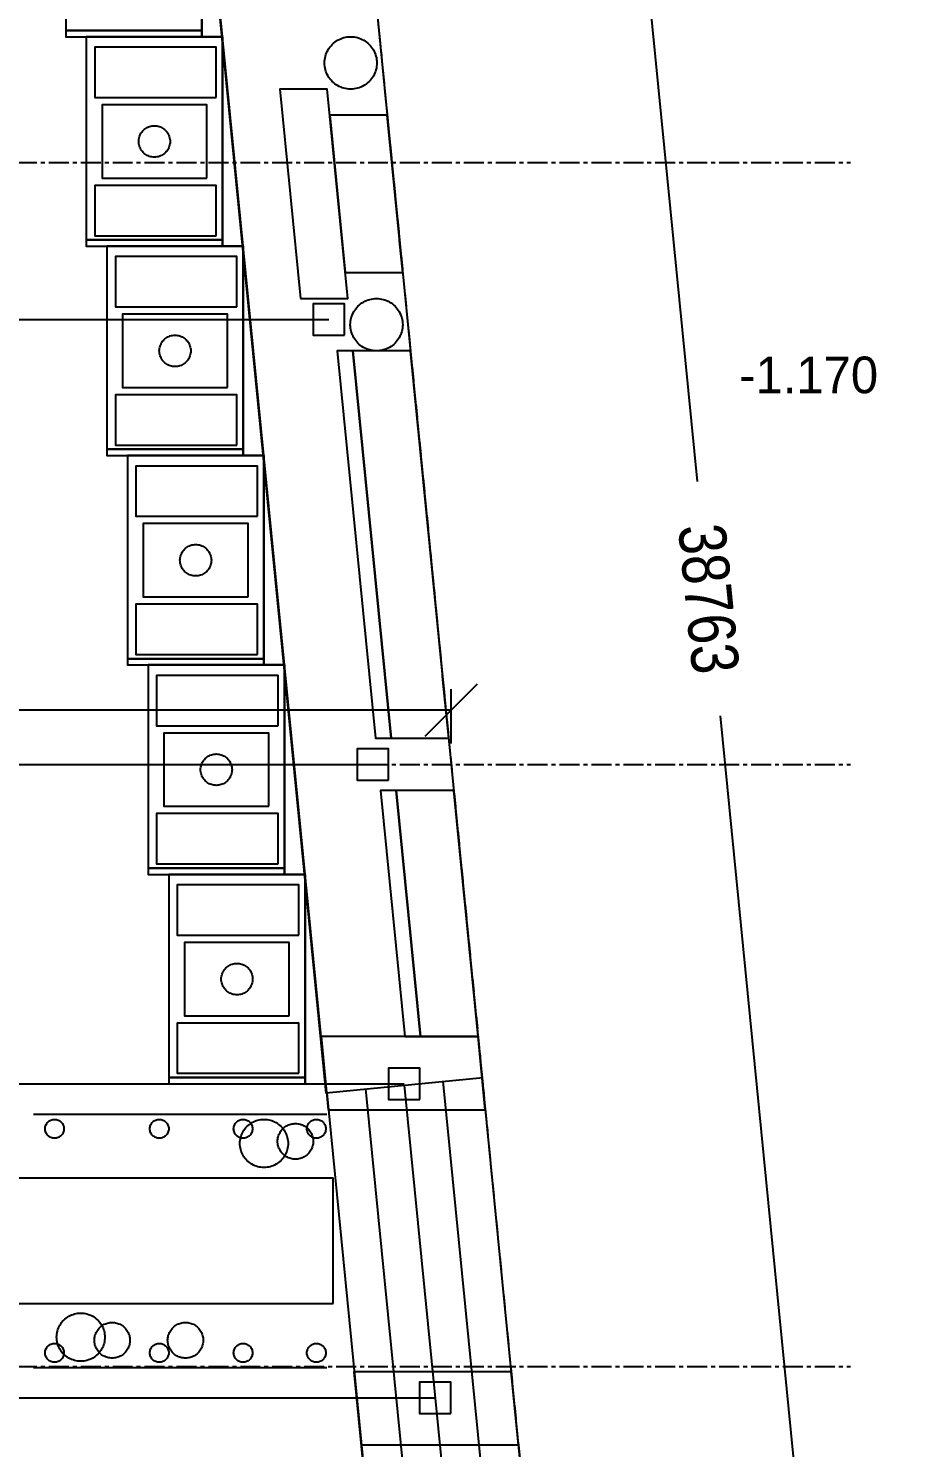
# Model space of a CAD drawing. Header units: millimetres. Extents: x -74219 to 26724, y -11313 to 45223.
# Drawn here: x 7650 to 15960, y 14825 to 28380 of the extents above; entities that cross this region are included whole.
import ezdxf

# ---------------------------------------------------------------- set-up
doc = ezdxf.new("R2010")
doc.units = ezdxf.units.MM
doc.linetypes.add('CENTER', pattern=[5.08, 3.175, -0.635, 0.635, -0.635])
doc.linetypes.add('DASHDOT', pattern=[3.556, 2.54, -0.508, 0, -0.508])
for name, color, linetype in [('SMK-DIMS', 7, 'CONTINUOUS'), ('SMK-EXIST', 30, 'CONTINUOUS'), ('SMK-GRID', 8, 'CENTER'), ('SMK-LEVEL', 7, 'CONTINUOUS'), ('SMK-LOT', 1, 'DASHDOT'), ('SMK-R7-DECO', 21, 'Continuous'), ('SMK-R7-FURN', 7, 'Continuous'), ('SMK-R7-PLANT', 3, 'Continuous'), ('SMK-R7-ROOF', 34, 'Continuous'), ('SMK-R7-STREET', 6, 'Continuous'), ('SMK-STEPS', 30, 'CONTINUOUS'), ('SMK-ZONE', 3, 'CONTINUOUS')]:
    doc.layers.add(name, color=color, linetype=linetype)
doc.styles.add('OpenSansCondensed-Light', font='OpenSansCondensed-Light.ttf')
doc.dimstyles.new('SMK200', dxfattribs={"dimtxt": 450, "dimasz": 300, "dimexe": 200, "dimexo": 200, "dimgap": 100, "dimtad": 1, "dimdec": 0, "dimtsz": 250, "dimcen": 2.5, "dimazin": 3, "dimtfac": 1, "dimtmove": 0, "dimatfit": 3})

# ---------------------------------------------------------------- blocks, each defined once
blk = doc.blocks.new('_OBLIQUE')
at = {"color": 0, "linetype": 'BYBLOCK'}
blk.add_line((-0.5, -0.5), (0.5, 0.5), dxfattribs=at)
blk = doc.blocks.new('*D11')
for p, q in [((0, 21550), (0, 22070)), ((11688, 21550), (11688, 22070)), ((0, 21870), (4719, 21870)), ((6969, 21870), (11688, 21870))]:
    blk.add_line(p, q)
at = {"layer": 'Defpoints'}
for p in [(0, 21870), (0, 21350), (11688, 21350)]:
    blk.add_point(p, dxfattribs=at)
at = {"layer": 'SMK-DIMS', "xscale": 500, "yscale": 500}
for p in [(0, 21870), (11688, 21870)]:
    blk.add_blockref('_OBLIQUE', p, dxfattribs=at)
at = {"layer": 'SMK-DIMS', "insert": (5844, 21870), "char_height": 450, "attachment_point": 5, "style": 'OpenSansCondensed-Light'}
blk.add_mtext('11688', dxfattribs=at)
blk = doc.blocks.new('*D14')
for p, q in [((9855, 41985), (12443, 42240)), ((12244, 42220), (14035, 24052)), ((14255, 21813), (16046, 3644)), ((13658, 3409), (16245, 3664))]:
    blk.add_line(p, q)
at = {"layer": 'Defpoints'}
for p in [(12244, 42220), (9656, 41965), (13459, 3389)]:
    blk.add_point(p, dxfattribs=at)
at = {"layer": 'SMK-DIMS', "xscale": 500, "yscale": 500, "rotation": -84.37057896927848}
for p in [(12244, 42220), (16046, 3644)]:
    blk.add_blockref('_OBLIQUE', p, dxfattribs=at)
at = {"layer": 'SMK-DIMS', "insert": (14145, 22932), "char_height": 450, "attachment_point": 5, "rotation": 275.6294, "style": 'OpenSansCondensed-Light'}
blk.add_mtext('38763', dxfattribs=at)

msp = doc.modelspace()

# ---------------------------------------------------------------- linework, layer by layer
at = {"layer": 'SMK-EXIST'}
msp.add_lwpolyline([(11991.6, 18357.5), (10494.1, 18209.8), (8708.1, 36317.6), (8685, 36527.8), (10199.9, 36470.3)], dxfattribs=at)
at = {"layer": 'SMK-GRID', "ltscale": 60}
for p, q in [((-14100, 27100), (15500, 27100)), ((-14100, 21350), (15500, 21350)), ((-14100, 15600), (15500, 15600))]:
    msp.add_line(p, q, dxfattribs=at)
at = {"layer": 'SMK-LOT', "ltscale": 50}
msp.add_lwpolyline([(-74219, 45222.9), (9656.2, 41965.1), (14057.3, -2684.6), (118.1, -6151.6), (-2408.5, -1837), (-5432.8, -1692.1), (-9138.8, -3360.4)], dxfattribs=at)
at = {"layer": 'SMK-R7-DECO'}
for points in [[(7700, 18010), (10500, 18010)], [(7700, 15590), (10500, 15590)]]:
    msp.add_lwpolyline(points, dxfattribs=at)
for points in [[(7990, 17870), (7989.6, 17861.2), (7988.3, 17852.4), (7986.1, 17843.9), (7983.1, 17835.6), (7979.4, 17827.6), (7974.8, 17820), (7969.6, 17812.9), (7963.6, 17806.4), (7957.1, 17800.4), (7950, 17795.2), (7942.4, 17790.6), (7934.4, 17786.9), (7926.1, 17783.9), (7917.6, 17781.7), (7908.8, 17780.4), (7900, 17780), (7891.2, 17780.4), (7882.4, 17781.7), (7873.9, 17783.9), (7865.6, 17786.9), (7857.6, 17790.6), (7850, 17795.2), (7842.9, 17800.4), (7836.4, 17806.4), (7830.4, 17812.9), (7825.2, 17820), (7820.6, 17827.6), (7816.9, 17835.6), (7813.9, 17843.9), (7811.7, 17852.4), (7810.4, 17861.2), (7810, 17870), (7810.4, 17878.8), (7811.7, 17887.6), (7813.9, 17896.1), (7816.9, 17904.4), (7820.6, 17912.4), (7825.2, 17920), (7830.4, 17927.1), (7836.4, 17933.6), (7842.9, 17939.6), (7850, 17944.8), (7857.6, 17949.4), (7865.6, 17953.1), (7873.9, 17956.1), (7882.4, 17958.3), (7891.2, 17959.6), (7900, 17960), (7908.8, 17959.6), (7917.6, 17958.3), (7926.1, 17956.1), (7934.4, 17953.1), (7942.4, 17949.4), (7950, 17944.8), (7957.1, 17939.6), (7963.6, 17933.6), (7969.6, 17927.1), (7974.8, 17920), (7979.4, 17912.4), (7983.1, 17904.4), (7986.1, 17896.1), (7988.3, 17887.6), (7989.6, 17878.8)], [(8990, 17870), (8989.6, 17861.2), (8988.3, 17852.4), (8986.1, 17843.9), (8983.1, 17835.6), (8979.4, 17827.6), (8974.8, 17820), (8969.6, 17812.9), (8963.6, 17806.4), (8957.1, 17800.4), (8950, 17795.2), (8942.4, 17790.6), (8934.4, 17786.9), (8926.1, 17783.9), (8917.6, 17781.7), (8908.8, 17780.4), (8900, 17780), (8891.2, 17780.4), (8882.4, 17781.7), (8873.9, 17783.9), (8865.6, 17786.9), (8857.6, 17790.6), (8850, 17795.2), (8842.9, 17800.4), (8836.4, 17806.4), (8830.4, 17812.9), (8825.2, 17820), (8820.6, 17827.6), (8816.9, 17835.6), (8813.9, 17843.9), (8811.7, 17852.4), (8810.4, 17861.2), (8810, 17870), (8810.4, 17878.8), (8811.7, 17887.6), (8813.9, 17896.1), (8816.9, 17904.4), (8820.6, 17912.4), (8825.2, 17920), (8830.4, 17927.1), (8836.4, 17933.6), (8842.9, 17939.6), (8850, 17944.8), (8857.6, 17949.4), (8865.6, 17953.1), (8873.9, 17956.1), (8882.4, 17958.3), (8891.2, 17959.6), (8900, 17960), (8908.8, 17959.6), (8917.6, 17958.3), (8926.1, 17956.1), (8934.4, 17953.1), (8942.4, 17949.4), (8950, 17944.8), (8957.1, 17939.6), (8963.6, 17933.6), (8969.6, 17927.1), (8974.8, 17920), (8979.4, 17912.4), (8983.1, 17904.4), (8986.1, 17896.1), (8988.3, 17887.6), (8989.6, 17878.8)], [(9790, 17870), (9789.6, 17861.2), (9788.3, 17852.4), (9786.1, 17843.9), (9783.1, 17835.6), (9779.4, 17827.6), (9774.8, 17820), (9769.6, 17812.9), (9763.6, 17806.4), (9757.1, 17800.4), (9750, 17795.2), (9742.4, 17790.6), (9734.4, 17786.9), (9726.1, 17783.9), (9717.6, 17781.7), (9708.8, 17780.4), (9700, 17780), (9691.2, 17780.4), (9682.4, 17781.7), (9673.9, 17783.9), (9665.6, 17786.9), (9657.6, 17790.6), (9650, 17795.2), (9642.9, 17800.4), (9636.4, 17806.4), (9630.4, 17812.9), (9625.2, 17820), (9620.6, 17827.6), (9616.9, 17835.6), (9613.9, 17843.9), (9611.7, 17852.4), (9610.4, 17861.2), (9610, 17870), (9610.4, 17878.8), (9611.7, 17887.6), (9613.9, 17896.1), (9616.9, 17904.4), (9620.6, 17912.4), (9625.2, 17920), (9630.4, 17927.1), (9636.4, 17933.6), (9642.9, 17939.6), (9650, 17944.8), (9657.6, 17949.4), (9665.6, 17953.1), (9673.9, 17956.1), (9682.4, 17958.3), (9691.2, 17959.6), (9700, 17960), (9708.8, 17959.6), (9717.6, 17958.3), (9726.1, 17956.1), (9734.4, 17953.1), (9742.4, 17949.4), (9750, 17944.8), (9757.1, 17939.6), (9763.6, 17933.6), (9769.6, 17927.1), (9774.8, 17920), (9779.4, 17912.4), (9783.1, 17904.4), (9786.1, 17896.1), (9788.3, 17887.6), (9789.6, 17878.8)], [(10130, 17730), (10129.5, 17715), (10128, 17700), (10125.6, 17685.1), (10122.2, 17670.5), (10117.8, 17656.1), (10112.5, 17642), (10106.3, 17628.3), (10099.2, 17615), (10091.2, 17602.2), (10082.5, 17590), (10072.9, 17578.4), (10062.6, 17567.4), (10051.6, 17557.1), (10040, 17547.5), (10027.8, 17538.8), (10015, 17530.8), (10001.7, 17523.7), (9988, 17517.5), (9973.9, 17512.2), (9959.5, 17507.8), (9944.9, 17504.4), (9930, 17502), (9915, 17500.5), (9900, 17500), (9885, 17500.5), (9870, 17502), (9855.1, 17504.4), (9840.5, 17507.8), (9826.1, 17512.2), (9812, 17517.5), (9798.3, 17523.7), (9785, 17530.8), (9772.2, 17538.8), (9760, 17547.5), (9748.4, 17557.1), (9737.4, 17567.4), (9727.1, 17578.4), (9717.5, 17590), (9708.8, 17602.2), (9700.8, 17615), (9693.7, 17628.3), (9687.5, 17642), (9682.2, 17656.1), (9677.8, 17670.5), (9674.4, 17685.1), (9672, 17700), (9670.5, 17715), (9670, 17730), (9670.5, 17745), (9672, 17760), (9674.4, 17774.9), (9677.8, 17789.5), (9682.2, 17803.9), (9687.5, 17818), (9693.7, 17831.7), (9700.8, 17845), (9708.8, 17857.8), (9717.5, 17870), (9727.1, 17881.6), (9737.4, 17892.6), (9748.4, 17902.9), (9760, 17912.5), (9772.2, 17921.2), (9785, 17929.2), (9798.3, 17936.3), (9812, 17942.5), (9826.1, 17947.8), (9840.5, 17952.2), (9855.1, 17955.6), (9870, 17958), (9885, 17959.5), (9900, 17960), (9915, 17959.5), (9930, 17958), (9944.9, 17955.6), (9959.5, 17952.2), (9973.9, 17947.8), (9988, 17942.5), (10001.7, 17936.3), (10015, 17929.2), (10027.8, 17921.2), (10040, 17912.5), (10051.6, 17902.9), (10062.6, 17892.6), (10072.9, 17881.6), (10082.5, 17870), (10091.2, 17857.8), (10099.2, 17845), (10106.3, 17831.7), (10112.5, 17818), (10117.8, 17803.9), (10122.2, 17789.5), (10125.6, 17774.9), (10128, 17760), (10129.5, 17745)], [(10370, 17750), (10369.6, 17738.9), (10368.5, 17727.8), (10366.7, 17716.8), (10364.2, 17706), (10361, 17695.4), (10357.1, 17684.9), (10352.5, 17674.8), (10347.2, 17665), (10341.3, 17655.6), (10334.9, 17646.5), (10327.8, 17637.9), (10320.2, 17629.8), (10312.1, 17622.2), (10303.5, 17615.1), (10294.4, 17608.7), (10285, 17602.8), (10275.2, 17597.5), (10265.1, 17592.9), (10254.6, 17589), (10244, 17585.8), (10233.2, 17583.3), (10222.2, 17581.5), (10211.1, 17580.4), (10200, 17580), (10188.9, 17580.4), (10177.8, 17581.5), (10166.8, 17583.3), (10156, 17585.8), (10145.4, 17589), (10134.9, 17592.9), (10124.8, 17597.5), (10115, 17602.8), (10105.6, 17608.7), (10096.5, 17615.1), (10087.9, 17622.2), (10079.8, 17629.8), (10072.2, 17637.9), (10065.1, 17646.5), (10058.7, 17655.6), (10052.8, 17665), (10047.5, 17674.8), (10042.9, 17684.9), (10039, 17695.4), (10035.8, 17706), (10033.3, 17716.8), (10031.5, 17727.8), (10030.4, 17738.9), (10030, 17750), (10030.4, 17761.1), (10031.5, 17772.2), (10033.3, 17783.2), (10035.8, 17794), (10039, 17804.6), (10042.9, 17815.1), (10047.5, 17825.2), (10052.8, 17835), (10058.7, 17844.4), (10065.1, 17853.5), (10072.2, 17862.1), (10079.8, 17870.2), (10087.9, 17877.8), (10096.5, 17884.9), (10105.6, 17891.3), (10115, 17897.2), (10124.8, 17902.5), (10134.9, 17907.1), (10145.4, 17911), (10156, 17914.2), (10166.8, 17916.7), (10177.8, 17918.5), (10188.9, 17919.6), (10200, 17920), (10211.1, 17919.6), (10222.2, 17918.5), (10233.2, 17916.7), (10244, 17914.2), (10254.6, 17911), (10265.1, 17907.1), (10275.2, 17902.5), (10285, 17897.2), (10294.4, 17891.3), (10303.5, 17884.9), (10312.1, 17877.8), (10320.2, 17870.2), (10327.8, 17862.1), (10334.9, 17853.5), (10341.3, 17844.4), (10347.2, 17835), (10352.5, 17825.2), (10357.1, 17815.1), (10361, 17804.6), (10364.2, 17794), (10366.7, 17783.2), (10368.5, 17772.2), (10369.6, 17761.1)], [(10490, 17870), (10489.6, 17861.2), (10488.3, 17852.4), (10486.1, 17843.9), (10483.1, 17835.6), (10479.4, 17827.6), (10474.8, 17820), (10469.6, 17812.9), (10463.6, 17806.4), (10457.1, 17800.4), (10450, 17795.2), (10442.4, 17790.6), (10434.4, 17786.9), (10426.1, 17783.9), (10417.6, 17781.7), (10408.8, 17780.4), (10400, 17780), (10391.2, 17780.4), (10382.4, 17781.7), (10373.9, 17783.9), (10365.6, 17786.9), (10357.6, 17790.6), (10350, 17795.2), (10342.9, 17800.4), (10336.4, 17806.4), (10330.4, 17812.9), (10325.2, 17820), (10320.6, 17827.6), (10316.9, 17835.6), (10313.9, 17843.9), (10311.7, 17852.4), (10310.4, 17861.2), (10310, 17870), (10310.4, 17878.8), (10311.7, 17887.6), (10313.9, 17896.1), (10316.9, 17904.4), (10320.6, 17912.4), (10325.2, 17920), (10330.4, 17927.1), (10336.4, 17933.6), (10342.9, 17939.6), (10350, 17944.8), (10357.6, 17949.4), (10365.6, 17953.1), (10373.9, 17956.1), (10382.4, 17958.3), (10391.2, 17959.6), (10400, 17960), (10408.8, 17959.6), (10417.6, 17958.3), (10426.1, 17956.1), (10434.4, 17953.1), (10442.4, 17949.4), (10450, 17944.8), (10457.1, 17939.6), (10463.6, 17933.6), (10469.6, 17927.1), (10474.8, 17920), (10479.4, 17912.4), (10483.1, 17904.4), (10486.1, 17896.1), (10488.3, 17887.6), (10489.6, 17878.8)], [(10560, 16200), (10560, 17400), (7400, 17400), (7400, 16200)], [(8380, 15880), (8379.5, 15865), (8378, 15850), (8375.6, 15835.1), (8372.2, 15820.5), (8367.8, 15806.1), (8362.5, 15792), (8356.3, 15778.3), (8349.2, 15765), (8341.2, 15752.2), (8332.5, 15740), (8322.9, 15728.4), (8312.6, 15717.4), (8301.6, 15707.1), (8290, 15697.5), (8277.8, 15688.8), (8265, 15680.8), (8251.7, 15673.7), (8238, 15667.5), (8223.9, 15662.2), (8209.5, 15657.8), (8194.9, 15654.4), (8180, 15652), (8165, 15650.5), (8150, 15650), (8135, 15650.5), (8120, 15652), (8105.1, 15654.4), (8090.5, 15657.8), (8076.1, 15662.2), (8062, 15667.5), (8048.3, 15673.7), (8035, 15680.8), (8022.2, 15688.8), (8010, 15697.5), (7998.4, 15707.1), (7987.4, 15717.4), (7977.1, 15728.4), (7967.5, 15740), (7958.8, 15752.2), (7950.8, 15765), (7943.7, 15778.3), (7937.5, 15792), (7932.2, 15806.1), (7927.8, 15820.5), (7924.4, 15835.1), (7922, 15850), (7920.5, 15865), (7920, 15880), (7920.5, 15895), (7922, 15910), (7924.4, 15924.9), (7927.8, 15939.5), (7932.2, 15953.9), (7937.5, 15968), (7943.7, 15981.7), (7950.8, 15995), (7958.8, 16007.8), (7967.5, 16020), (7977.1, 16031.6), (7987.4, 16042.6), (7998.4, 16052.9), (8010, 16062.5), (8022.2, 16071.2), (8035, 16079.2), (8048.3, 16086.3), (8062, 16092.5), (8076.1, 16097.8), (8090.5, 16102.2), (8105.1, 16105.6), (8120, 16108), (8135, 16109.5), (8150, 16110), (8165, 16109.5), (8180, 16108), (8194.9, 16105.6), (8209.5, 16102.2), (8223.9, 16097.8), (8238, 16092.5), (8251.7, 16086.3), (8265, 16079.2), (8277.8, 16071.2), (8290, 16062.5), (8301.6, 16052.9), (8312.6, 16042.6), (8322.9, 16031.6), (8332.5, 16020), (8341.2, 16007.8), (8349.2, 15995), (8356.3, 15981.7), (8362.5, 15968), (8367.8, 15953.9), (8372.2, 15939.5), (8375.6, 15924.9), (8378, 15910), (8379.5, 15895)], [(8620, 15850), (8619.6, 15838.9), (8618.5, 15827.8), (8616.7, 15816.8), (8614.2, 15806), (8611, 15795.4), (8607.1, 15784.9), (8602.5, 15774.8), (8597.2, 15765), (8591.3, 15755.6), (8584.9, 15746.5), (8577.8, 15737.9), (8570.2, 15729.8), (8562.1, 15722.2), (8553.5, 15715.1), (8544.4, 15708.7), (8535, 15702.8), (8525.2, 15697.5), (8515.1, 15692.9), (8504.6, 15689), (8494, 15685.8), (8483.2, 15683.3), (8472.2, 15681.5), (8461.1, 15680.4), (8450, 15680), (8438.9, 15680.4), (8427.8, 15681.5), (8416.8, 15683.3), (8406, 15685.8), (8395.4, 15689), (8384.9, 15692.9), (8374.8, 15697.5), (8365, 15702.8), (8355.6, 15708.7), (8346.5, 15715.1), (8337.9, 15722.2), (8329.8, 15729.8), (8322.2, 15737.9), (8315.1, 15746.5), (8308.7, 15755.6), (8302.8, 15765), (8297.5, 15774.8), (8292.9, 15784.9), (8289, 15795.4), (8285.8, 15806), (8283.3, 15816.8), (8281.5, 15827.8), (8280.4, 15838.9), (8280, 15850), (8280.4, 15861.1), (8281.5, 15872.2), (8283.3, 15883.2), (8285.8, 15894), (8289, 15904.6), (8292.9, 15915.1), (8297.5, 15925.2), (8302.8, 15935), (8308.7, 15944.4), (8315.1, 15953.5), (8322.2, 15962.1), (8329.8, 15970.2), (8337.9, 15977.8), (8346.5, 15984.9), (8355.6, 15991.3), (8365, 15997.2), (8374.8, 16002.5), (8384.9, 16007.1), (8395.4, 16011), (8406, 16014.2), (8416.8, 16016.7), (8427.8, 16018.5), (8438.9, 16019.6), (8450, 16020), (8461.1, 16019.6), (8472.2, 16018.5), (8483.2, 16016.7), (8494, 16014.2), (8504.6, 16011), (8515.1, 16007.1), (8525.2, 16002.5), (8535, 15997.2), (8544.4, 15991.3), (8553.5, 15984.9), (8562.1, 15977.8), (8570.2, 15970.2), (8577.8, 15962.1), (8584.9, 15953.5), (8591.3, 15944.4), (8597.2, 15935), (8602.5, 15925.2), (8607.1, 15915.1), (8611, 15904.6), (8614.2, 15894), (8616.7, 15883.2), (8618.5, 15872.2), (8619.6, 15861.1)], [(9320, 15850), (9319.6, 15838.9), (9318.5, 15827.8), (9316.7, 15816.8), (9314.2, 15806), (9311, 15795.4), (9307.1, 15784.9), (9302.5, 15774.8), (9297.2, 15765), (9291.3, 15755.6), (9284.9, 15746.5), (9277.8, 15737.9), (9270.2, 15729.8), (9262.1, 15722.2), (9253.5, 15715.1), (9244.4, 15708.7), (9235, 15702.8), (9225.2, 15697.5), (9215.1, 15692.9), (9204.6, 15689), (9194, 15685.8), (9183.2, 15683.3), (9172.2, 15681.5), (9161.1, 15680.4), (9150, 15680), (9138.9, 15680.4), (9127.8, 15681.5), (9116.8, 15683.3), (9106, 15685.8), (9095.4, 15689), (9084.9, 15692.9), (9074.8, 15697.5), (9065, 15702.8), (9055.6, 15708.7), (9046.5, 15715.1), (9037.9, 15722.2), (9029.8, 15729.8), (9022.2, 15737.9), (9015.1, 15746.5), (9008.7, 15755.6), (9002.8, 15765), (8997.5, 15774.8), (8992.9, 15784.9), (8989, 15795.4), (8985.8, 15806), (8983.3, 15816.8), (8981.5, 15827.8), (8980.4, 15838.9), (8980, 15850), (8980.4, 15861.1), (8981.5, 15872.2), (8983.3, 15883.2), (8985.8, 15894), (8989, 15904.6), (8992.9, 15915.1), (8997.5, 15925.2), (9002.8, 15935), (9008.7, 15944.4), (9015.1, 15953.5), (9022.2, 15962.1), (9029.8, 15970.2), (9037.9, 15977.8), (9046.5, 15984.9), (9055.6, 15991.3), (9065, 15997.2), (9074.8, 16002.5), (9084.9, 16007.1), (9095.4, 16011), (9106, 16014.2), (9116.8, 16016.7), (9127.8, 16018.5), (9138.9, 16019.6), (9150, 16020), (9161.1, 16019.6), (9172.2, 16018.5), (9183.2, 16016.7), (9194, 16014.2), (9204.6, 16011), (9215.1, 16007.1), (9225.2, 16002.5), (9235, 15997.2), (9244.4, 15991.3), (9253.5, 15984.9), (9262.1, 15977.8), (9270.2, 15970.2), (9277.8, 15962.1), (9284.9, 15953.5), (9291.3, 15944.4), (9297.2, 15935), (9302.5, 15925.2), (9307.1, 15915.1), (9311, 15904.6), (9314.2, 15894), (9316.7, 15883.2), (9318.5, 15872.2), (9319.6, 15861.1)], [(7990, 15730), (7989.6, 15721.2), (7988.3, 15712.4), (7986.1, 15703.9), (7983.1, 15695.6), (7979.4, 15687.6), (7974.8, 15680), (7969.6, 15672.9), (7963.6, 15666.4), (7957.1, 15660.4), (7950, 15655.2), (7942.4, 15650.6), (7934.4, 15646.9), (7926.1, 15643.9), (7917.6, 15641.7), (7908.8, 15640.4), (7900, 15640), (7891.2, 15640.4), (7882.4, 15641.7), (7873.9, 15643.9), (7865.6, 15646.9), (7857.6, 15650.6), (7850, 15655.2), (7842.9, 15660.4), (7836.4, 15666.4), (7830.4, 15672.9), (7825.2, 15680), (7820.6, 15687.6), (7816.9, 15695.6), (7813.9, 15703.9), (7811.7, 15712.4), (7810.4, 15721.2), (7810, 15730), (7810.4, 15738.8), (7811.7, 15747.6), (7813.9, 15756.1), (7816.9, 15764.4), (7820.6, 15772.4), (7825.2, 15780), (7830.4, 15787.1), (7836.4, 15793.6), (7842.9, 15799.6), (7850, 15804.8), (7857.6, 15809.4), (7865.6, 15813.1), (7873.9, 15816.1), (7882.4, 15818.3), (7891.2, 15819.6), (7900, 15820), (7908.8, 15819.6), (7917.6, 15818.3), (7926.1, 15816.1), (7934.4, 15813.1), (7942.4, 15809.4), (7950, 15804.8), (7957.1, 15799.6), (7963.6, 15793.6), (7969.6, 15787.1), (7974.8, 15780), (7979.4, 15772.4), (7983.1, 15764.4), (7986.1, 15756.1), (7988.3, 15747.6), (7989.6, 15738.8)], [(8990, 15730), (8989.6, 15721.2), (8988.3, 15712.4), (8986.1, 15703.9), (8983.1, 15695.6), (8979.4, 15687.6), (8974.8, 15680), (8969.6, 15672.9), (8963.6, 15666.4), (8957.1, 15660.4), (8950, 15655.2), (8942.4, 15650.6), (8934.4, 15646.9), (8926.1, 15643.9), (8917.6, 15641.7), (8908.8, 15640.4), (8900, 15640), (8891.2, 15640.4), (8882.4, 15641.7), (8873.9, 15643.9), (8865.6, 15646.9), (8857.6, 15650.6), (8850, 15655.2), (8842.9, 15660.4), (8836.4, 15666.4), (8830.4, 15672.9), (8825.2, 15680), (8820.6, 15687.6), (8816.9, 15695.6), (8813.9, 15703.9), (8811.7, 15712.4), (8810.4, 15721.2), (8810, 15730), (8810.4, 15738.8), (8811.7, 15747.6), (8813.9, 15756.1), (8816.9, 15764.4), (8820.6, 15772.4), (8825.2, 15780), (8830.4, 15787.1), (8836.4, 15793.6), (8842.9, 15799.6), (8850, 15804.8), (8857.6, 15809.4), (8865.6, 15813.1), (8873.9, 15816.1), (8882.4, 15818.3), (8891.2, 15819.6), (8900, 15820), (8908.8, 15819.6), (8917.6, 15818.3), (8926.1, 15816.1), (8934.4, 15813.1), (8942.4, 15809.4), (8950, 15804.8), (8957.1, 15799.6), (8963.6, 15793.6), (8969.6, 15787.1), (8974.8, 15780), (8979.4, 15772.4), (8983.1, 15764.4), (8986.1, 15756.1), (8988.3, 15747.6), (8989.6, 15738.8)], [(9790, 15730), (9789.6, 15721.2), (9788.3, 15712.4), (9786.1, 15703.9), (9783.1, 15695.6), (9779.4, 15687.6), (9774.8, 15680), (9769.6, 15672.9), (9763.6, 15666.4), (9757.1, 15660.4), (9750, 15655.2), (9742.4, 15650.6), (9734.4, 15646.9), (9726.1, 15643.9), (9717.6, 15641.7), (9708.8, 15640.4), (9700, 15640), (9691.2, 15640.4), (9682.4, 15641.7), (9673.9, 15643.9), (9665.6, 15646.9), (9657.6, 15650.6), (9650, 15655.2), (9642.9, 15660.4), (9636.4, 15666.4), (9630.4, 15672.9), (9625.2, 15680), (9620.6, 15687.6), (9616.9, 15695.6), (9613.9, 15703.9), (9611.7, 15712.4), (9610.4, 15721.2), (9610, 15730), (9610.4, 15738.8), (9611.7, 15747.6), (9613.9, 15756.1), (9616.9, 15764.4), (9620.6, 15772.4), (9625.2, 15780), (9630.4, 15787.1), (9636.4, 15793.6), (9642.9, 15799.6), (9650, 15804.8), (9657.6, 15809.4), (9665.6, 15813.1), (9673.9, 15816.1), (9682.4, 15818.3), (9691.2, 15819.6), (9700, 15820), (9708.8, 15819.6), (9717.6, 15818.3), (9726.1, 15816.1), (9734.4, 15813.1), (9742.4, 15809.4), (9750, 15804.8), (9757.1, 15799.6), (9763.6, 15793.6), (9769.6, 15787.1), (9774.8, 15780), (9779.4, 15772.4), (9783.1, 15764.4), (9786.1, 15756.1), (9788.3, 15747.6), (9789.6, 15738.8)], [(10490, 15730), (10489.6, 15721.2), (10488.3, 15712.4), (10486.1, 15703.9), (10483.1, 15695.6), (10479.4, 15687.6), (10474.8, 15680), (10469.6, 15672.9), (10463.6, 15666.4), (10457.1, 15660.4), (10450, 15655.2), (10442.4, 15650.6), (10434.4, 15646.9), (10426.1, 15643.9), (10417.6, 15641.7), (10408.8, 15640.4), (10400, 15640), (10391.2, 15640.4), (10382.4, 15641.7), (10373.9, 15643.9), (10365.6, 15646.9), (10357.6, 15650.6), (10350, 15655.2), (10342.9, 15660.4), (10336.4, 15666.4), (10330.4, 15672.9), (10325.2, 15680), (10320.6, 15687.6), (10316.9, 15695.6), (10313.9, 15703.9), (10311.7, 15712.4), (10310.4, 15721.2), (10310, 15730), (10310.4, 15738.8), (10311.7, 15747.6), (10313.9, 15756.1), (10316.9, 15764.4), (10320.6, 15772.4), (10325.2, 15780), (10330.4, 15787.1), (10336.4, 15793.6), (10342.9, 15799.6), (10350, 15804.8), (10357.6, 15809.4), (10365.6, 15813.1), (10373.9, 15816.1), (10382.4, 15818.3), (10391.2, 15819.6), (10400, 15820), (10408.8, 15819.6), (10417.6, 15818.3), (10426.1, 15816.1), (10434.4, 15813.1), (10442.4, 15809.4), (10450, 15804.8), (10457.1, 15799.6), (10463.6, 15793.6), (10469.6, 15787.1), (10474.8, 15780), (10479.4, 15772.4), (10483.1, 15764.4), (10486.1, 15756.1), (10488.3, 15747.6), (10489.6, 15738.8)]]:
    msp.add_lwpolyline(points, close=True, dxfattribs=at)
at = {"layer": 'SMK-R7-FURN'}
for points in [[(9306, 28360), (9306, 30300), (8006, 30300), (8006, 28360)], [(9306, 28300), (9503.2, 28300), (9306, 30300), (9306, 30300)], [(9306, 28300), (9306, 28360), (8006, 28360), (8006, 28300)], [(9503.2, 26360), (9503.2, 28300), (8203.2, 28300), (8203.2, 26360)], [(9443.2, 27720), (9443.2, 28200), (8283.2, 28200), (8283.2, 27720)], [(9503.2, 26300), (9700.3, 26300), (9503.2, 28300), (9503.2, 28300)], [(9353.2, 26950), (9353.2, 27650), (8353.2, 27650), (8353.2, 26950)], [(9003.2, 27300), (9002.7, 27288.2), (9001.3, 27276.5), (8999, 27265), (8995.8, 27253.6), (8991.7, 27242.6), (8986.8, 27231.9), (8981.1, 27221.6), (8974.5, 27211.8), (8967.2, 27202.6), (8959.2, 27193.9), (8950.6, 27185.9), (8941.3, 27178.6), (8931.5, 27172.1), (8921.3, 27166.3), (8910.6, 27161.4), (8899.5, 27157.3), (8888.2, 27154.1), (8876.6, 27151.8), (8864.9, 27150.5), (8853.2, 27150), (8841.4, 27150.5), (8829.7, 27151.8), (8818.1, 27154.1), (8806.8, 27157.3), (8795.8, 27161.4), (8785.1, 27166.3), (8774.8, 27172.1), (8765, 27178.6), (8755.7, 27185.9), (8747.1, 27193.9), (8739.1, 27202.6), (8731.8, 27211.8), (8725.3, 27221.6), (8719.5, 27231.9), (8714.6, 27242.6), (8710.5, 27253.6), (8707.3, 27265), (8705, 27276.5), (8703.6, 27288.2), (8703.2, 27300), (8703.6, 27311.8), (8705, 27323.5), (8707.3, 27335), (8710.5, 27346.4), (8714.6, 27357.4), (8719.5, 27368.1), (8725.3, 27378.4), (8731.8, 27388.2), (8739.1, 27397.4), (8747.1, 27406.1), (8755.7, 27414.1), (8765, 27421.4), (8774.8, 27427.9), (8785.1, 27433.7), (8795.8, 27438.6), (8806.8, 27442.7), (8818.1, 27445.9), (8829.7, 27448.2), (8841.4, 27449.5), (8853.2, 27450), (8864.9, 27449.5), (8876.6, 27448.2), (8888.2, 27445.9), (8899.5, 27442.7), (8910.6, 27438.6), (8921.3, 27433.7), (8931.5, 27427.9), (8941.3, 27421.4), (8950.6, 27414.1), (8959.2, 27406.1), (8967.2, 27397.4), (8974.5, 27388.2), (8981.1, 27378.4), (8986.8, 27368.1), (8991.7, 27357.4), (8995.8, 27346.4), (8999, 27335), (9001.3, 27323.5), (9002.7, 27311.8)], [(9443.2, 26400), (9443.2, 26880), (8283.2, 26880), (8283.2, 26400)], [(9503.2, 26300), (9503.2, 26360), (8203.2, 26360), (8203.2, 26300)], [(9700.3, 24360), (9700.3, 26300), (8400.3, 26300), (8400.3, 24360)], [(9700.3, 24300), (9897.4, 24300), (9700.3, 26300), (9700.3, 26300)], [(9640.3, 25720), (9640.3, 26200), (8480.3, 26200), (8480.3, 25720)], [(9550.3, 24950), (9550.3, 25650), (8550.3, 25650), (8550.3, 24950)], [(9200.3, 25300), (9199.8, 25288.2), (9198.5, 25276.5), (9196.2, 25265), (9193, 25253.6), (9188.9, 25242.6), (9183.9, 25231.9), (9178.2, 25221.6), (9171.7, 25211.8), (9164.4, 25202.6), (9156.4, 25193.9), (9147.7, 25185.9), (9138.5, 25178.6), (9128.7, 25172.1), (9118.4, 25166.3), (9107.7, 25161.4), (9096.7, 25157.3), (9085.3, 25154.1), (9073.8, 25151.8), (9062.1, 25150.5), (9050.3, 25150), (9038.5, 25150.5), (9026.8, 25151.8), (9015.3, 25154.1), (9003.9, 25157.3), (8992.9, 25161.4), (8982.2, 25166.3), (8971.9, 25172.1), (8962.1, 25178.6), (8952.9, 25185.9), (8944.2, 25193.9), (8936.2, 25202.6), (8928.9, 25211.8), (8922.4, 25221.6), (8916.6, 25231.9), (8911.7, 25242.6), (8907.6, 25253.6), (8904.4, 25265), (8902.1, 25276.5), (8900.8, 25288.2), (8900.3, 25300), (8900.8, 25311.8), (8902.1, 25323.5), (8904.4, 25335), (8907.6, 25346.4), (8911.7, 25357.4), (8916.6, 25368.1), (8922.4, 25378.4), (8928.9, 25388.2), (8936.2, 25397.4), (8944.2, 25406.1), (8952.9, 25414.1), (8962.1, 25421.4), (8971.9, 25427.9), (8982.2, 25433.7), (8992.9, 25438.6), (9003.9, 25442.7), (9015.3, 25445.9), (9026.8, 25448.2), (9038.5, 25449.5), (9050.3, 25450), (9062.1, 25449.5), (9073.8, 25448.2), (9085.3, 25445.9), (9096.7, 25442.7), (9107.7, 25438.6), (9118.4, 25433.7), (9128.7, 25427.9), (9138.5, 25421.4), (9147.7, 25414.1), (9156.4, 25406.1), (9164.4, 25397.4), (9171.7, 25388.2), (9178.2, 25378.4), (9183.9, 25368.1), (9188.9, 25357.4), (9193, 25346.4), (9196.2, 25335), (9198.5, 25323.5), (9199.8, 25311.8)], [(9640.3, 24400), (9640.3, 24880), (8480.3, 24880), (8480.3, 24400)], [(9700.3, 24300), (9700.3, 24360), (8400.3, 24360), (8400.3, 24300)], [(9897.4, 22360), (9897.4, 24300), (8597.4, 24300), (8597.4, 22360)], [(9897.4, 22300), (10094.6, 22300), (9897.4, 24300), (9897.4, 24300)], [(9837.4, 23720), (9837.4, 24200), (8677.4, 24200), (8677.4, 23720)], [(9747.4, 22950), (9747.4, 23650), (8747.4, 23650), (8747.4, 22950)], [(9397.4, 23300), (9397, 23288.2), (9395.6, 23276.5), (9393.3, 23265), (9390.1, 23253.6), (9386, 23242.6), (9381.1, 23231.9), (9375.3, 23221.6), (9368.8, 23211.8), (9361.5, 23202.6), (9353.5, 23193.9), (9344.9, 23185.9), (9335.6, 23178.6), (9325.8, 23172.1), (9315.5, 23166.3), (9304.8, 23161.4), (9293.8, 23157.3), (9282.5, 23154.1), (9270.9, 23151.8), (9259.2, 23150.5), (9247.4, 23150), (9235.7, 23150.5), (9224, 23151.8), (9212.4, 23154.1), (9201.1, 23157.3), (9190, 23161.4), (9179.3, 23166.3), (9169.1, 23172.1), (9159.3, 23178.6), (9150, 23185.9), (9141.4, 23193.9), (9133.4, 23202.6), (9126.1, 23211.8), (9119.5, 23221.6), (9113.8, 23231.9), (9108.9, 23242.6), (9104.8, 23253.6), (9101.6, 23265), (9099.3, 23276.5), (9097.9, 23288.2), (9097.4, 23300), (9097.9, 23311.8), (9099.3, 23323.5), (9101.6, 23335), (9104.8, 23346.4), (9108.9, 23357.4), (9113.8, 23368.1), (9119.5, 23378.4), (9126.1, 23388.2), (9133.4, 23397.4), (9141.4, 23406.1), (9150, 23414.1), (9159.3, 23421.4), (9169.1, 23427.9), (9179.3, 23433.7), (9190, 23438.6), (9201.1, 23442.7), (9212.4, 23445.9), (9224, 23448.2), (9235.7, 23449.5), (9247.4, 23450), (9259.2, 23449.5), (9270.9, 23448.2), (9282.5, 23445.9), (9293.8, 23442.7), (9304.8, 23438.6), (9315.5, 23433.7), (9325.8, 23427.9), (9335.6, 23421.4), (9344.9, 23414.1), (9353.5, 23406.1), (9361.5, 23397.4), (9368.8, 23388.2), (9375.3, 23378.4), (9381.1, 23368.1), (9386, 23357.4), (9390.1, 23346.4), (9393.3, 23335), (9395.6, 23323.5), (9397, 23311.8)], [(9837.4, 22400), (9837.4, 22880), (8677.4, 22880), (8677.4, 22400)], [(9897.4, 22300), (9897.4, 22360), (8597.4, 22360), (8597.4, 22300)], [(10094.6, 20360), (10094.6, 22300), (8794.6, 22300), (8794.6, 20360)], [(10094.6, 20300), (10291.7, 20300), (10094.6, 22300), (10094.6, 22300)], [(10034.6, 21720), (10034.6, 22200), (8874.6, 22200), (8874.6, 21720)], [(9944.6, 20950), (9944.6, 21650), (8944.6, 21650), (8944.6, 20950)], [(9594.6, 21300), (9594.1, 21288.2), (9592.7, 21276.5), (9590.4, 21265), (9587.2, 21253.6), (9583.2, 21242.6), (9578.2, 21231.9), (9572.5, 21221.6), (9565.9, 21211.8), (9558.6, 21202.6), (9550.6, 21193.9), (9542, 21185.9), (9532.7, 21178.6), (9523, 21172.1), (9512.7, 21166.3), (9502, 21161.4), (9490.9, 21157.3), (9479.6, 21154.1), (9468, 21151.8), (9456.3, 21150.5), (9444.6, 21150), (9432.8, 21150.5), (9421.1, 21151.8), (9409.6, 21154.1), (9398.2, 21157.3), (9387.2, 21161.4), (9376.5, 21166.3), (9366.2, 21172.1), (9356.4, 21178.6), (9347.2, 21185.9), (9338.5, 21193.9), (9330.5, 21202.6), (9323.2, 21211.8), (9316.7, 21221.6), (9310.9, 21231.9), (9306, 21242.6), (9301.9, 21253.6), (9298.7, 21265), (9296.4, 21276.5), (9295, 21288.2), (9294.6, 21300), (9295, 21311.8), (9296.4, 21323.5), (9298.7, 21335), (9301.9, 21346.4), (9306, 21357.4), (9310.9, 21368.1), (9316.7, 21378.4), (9323.2, 21388.2), (9330.5, 21397.4), (9338.5, 21406.1), (9347.2, 21414.1), (9356.4, 21421.4), (9366.2, 21427.9), (9376.5, 21433.7), (9387.2, 21438.6), (9398.2, 21442.7), (9409.6, 21445.9), (9421.1, 21448.2), (9432.8, 21449.5), (9444.6, 21450), (9456.3, 21449.5), (9468, 21448.2), (9479.6, 21445.9), (9490.9, 21442.7), (9502, 21438.6), (9512.7, 21433.7), (9523, 21427.9), (9532.7, 21421.4), (9542, 21414.1), (9550.6, 21406.1), (9558.6, 21397.4), (9565.9, 21388.2), (9572.5, 21378.4), (9578.2, 21368.1), (9583.2, 21357.4), (9587.2, 21346.4), (9590.4, 21335), (9592.7, 21323.5), (9594.1, 21311.8)], [(10034.6, 20400), (10034.6, 20880), (8874.6, 20880), (8874.6, 20400)], [(10094.6, 20300), (10094.6, 20360), (8794.6, 20360), (8794.6, 20300)], [(10291.7, 18360), (10291.7, 20300), (8991.7, 20300), (8991.7, 18360)], [(10231.7, 19720), (10231.7, 20200), (9071.7, 20200), (9071.7, 19720)], [(10291.7, 18300), (10488.9, 18300), (10291.7, 20300), (10291.7, 20300)], [(10141.7, 18950), (10141.7, 19650), (9141.7, 19650), (9141.7, 18950)], [(9791.7, 19300), (9791.3, 19288.2), (9789.9, 19276.5), (9787.6, 19265), (9784.4, 19253.6), (9780.3, 19242.6), (9775.4, 19231.9), (9769.6, 19221.6), (9763.1, 19211.8), (9755.8, 19202.6), (9747.8, 19193.9), (9739.1, 19185.9), (9729.9, 19178.6), (9720.1, 19172.1), (9709.8, 19166.3), (9699.1, 19161.4), (9688.1, 19157.3), (9676.7, 19154.1), (9665.2, 19151.8), (9653.5, 19150.5), (9641.7, 19150), (9629.9, 19150.5), (9618.2, 19151.8), (9606.7, 19154.1), (9595.4, 19157.3), (9584.3, 19161.4), (9573.6, 19166.3), (9563.3, 19172.1), (9553.5, 19178.6), (9544.3, 19185.9), (9535.6, 19193.9), (9527.7, 19202.6), (9520.4, 19211.8), (9513.8, 19221.6), (9508.1, 19231.9), (9503.1, 19242.6), (9499.1, 19253.6), (9495.9, 19265), (9493.6, 19276.5), (9492.2, 19288.2), (9491.7, 19300), (9492.2, 19311.8), (9493.6, 19323.5), (9495.9, 19335), (9499.1, 19346.4), (9503.1, 19357.4), (9508.1, 19368.1), (9513.8, 19378.4), (9520.4, 19388.2), (9527.7, 19397.4), (9535.6, 19406.1), (9544.3, 19414.1), (9553.5, 19421.4), (9563.3, 19427.9), (9573.6, 19433.7), (9584.3, 19438.6), (9595.4, 19442.7), (9606.7, 19445.9), (9618.2, 19448.2), (9629.9, 19449.5), (9641.7, 19450), (9653.5, 19449.5), (9665.2, 19448.2), (9676.7, 19445.9), (9688.1, 19442.7), (9699.1, 19438.6), (9709.8, 19433.7), (9720.1, 19427.9), (9729.9, 19421.4), (9739.1, 19414.1), (9747.8, 19406.1), (9755.8, 19397.4), (9763.1, 19388.2), (9769.6, 19378.4), (9775.4, 19368.1), (9780.3, 19357.4), (9784.4, 19346.4), (9787.6, 19335), (9789.9, 19323.5), (9791.3, 19311.8)], [(10231.7, 18400), (10231.7, 18880), (9071.7, 18880), (9071.7, 18400)], [(10291.7, 18300), (10291.7, 18360), (8991.7, 18360), (8991.7, 18300)]]:
    msp.add_lwpolyline(points, close=True, dxfattribs=at)
at = {"layer": 'SMK-R7-PLANT'}
for points in [[(10608.9, 32300), (11077.1, 27550), (10527.1, 27550), (10674.9, 26050), (11224.9, 26050), (11195.1, 26352.4), (11298.9, 25300), (10974.2, 25300), (10748.9, 25300), (10598.9, 25300), (10963.6, 21600), (11113.6, 21600), (11663.6, 21600), (11605.6, 22188.6), (12013.5, 18050), (11944.5, 18750), (11712.9, 21100), (11162.9, 21100), (11012.9, 21100), (11244.5, 18750), (10444.5, 18750), (8692.2, 36527.3)], [(11994.5, 3025), (10759.9, 15550), (10828.9, 14850), (12328.9, 14850), (12814.6, 9922.8)]]:
    msp.add_lwpolyline(points, dxfattribs=at)
at = {"layer": 'SMK-R7-ROOF'}
for p, q in [((0, 25600), (10519.3, 25600)), ((0, 21350), (10938.2, 21350)), ((0, 18300), (11238.9, 18300)), ((0, 15300), (11534.6, 15300))]:
    msp.add_line(p, q, dxfattribs=at)
for points in [[(10669.3, 25450), (10669.3, 25750), (10369.3, 25750), (10369.3, 25450)], [(11088.2, 21200), (11088.2, 21500), (10788.2, 21500), (10788.2, 21200)], [(11388.9, 18150), (11388.9, 18450), (11088.9, 18450), (11088.9, 18150)], [(11684.6, 15150), (11684.6, 15450), (11384.6, 15450), (11384.6, 15150)]]:
    msp.add_lwpolyline(points, close=True, dxfattribs=at)
at = {"layer": 'SMK-R7-STREET'}
for points in [[(10977.8, 28050), (10977.3, 28033.6), (10975.7, 28017.4), (10973, 28001.2), (10969.3, 27985.3), (10964.5, 27969.6), (10958.8, 27954.3), (10952, 27939.4), (10944.3, 27925), (10935.7, 27911.1), (10926.1, 27897.8), (10915.8, 27885.2), (10904.6, 27873.2), (10892.6, 27862), (10880, 27851.7), (10866.7, 27842.1), (10852.8, 27833.5), (10838.4, 27825.8), (10823.5, 27819), (10808.2, 27813.3), (10792.5, 27808.5), (10776.6, 27804.8), (10760.4, 27802.1), (10744.2, 27800.5), (10727.8, 27800), (10711.5, 27800.5), (10695.2, 27802.1), (10679, 27804.8), (10663.1, 27808.5), (10647.4, 27813.3), (10632.1, 27819), (10617.2, 27825.8), (10602.8, 27833.5), (10588.9, 27842.1), (10575.6, 27851.7), (10563, 27862), (10551, 27873.2), (10539.8, 27885.2), (10529.5, 27897.8), (10519.9, 27911.1), (10511.3, 27925), (10503.6, 27939.4), (10496.8, 27954.3), (10491.1, 27969.6), (10486.3, 27985.3), (10482.6, 28001.2), (10479.9, 28017.4), (10478.3, 28033.6), (10477.8, 28050), (10478.3, 28066.4), (10479.9, 28082.6), (10482.6, 28098.8), (10486.3, 28114.7), (10491.1, 28130.4), (10496.8, 28145.7), (10503.6, 28160.6), (10511.3, 28175), (10519.9, 28188.9), (10529.5, 28202.2), (10539.8, 28214.8), (10551, 28226.8), (10563, 28238), (10575.6, 28248.3), (10588.9, 28257.9), (10602.8, 28266.5), (10617.2, 28274.2), (10632.1, 28281), (10647.4, 28286.7), (10663.1, 28291.5), (10679, 28295.2), (10695.2, 28297.9), (10711.5, 28299.5), (10727.8, 28300), (10744.2, 28299.5), (10760.4, 28297.9), (10776.6, 28295.2), (10792.5, 28291.5), (10808.2, 28286.7), (10823.5, 28281), (10838.4, 28274.2), (10852.8, 28266.5), (10866.7, 28257.9), (10880, 28248.3), (10892.6, 28238), (10904.6, 28226.8), (10915.8, 28214.8), (10926.1, 28202.2), (10935.7, 28188.9), (10944.3, 28175), (10952, 28160.6), (10958.8, 28145.7), (10964.5, 28130.4), (10969.3, 28114.7), (10973, 28098.8), (10975.7, 28082.6), (10977.3, 28066.4)], [(10249.6, 25800), (10699.6, 25800), (10502.4, 27800), (10052.4, 27800)], [(10674.9, 26050), (11224.9, 26050), (11077.1, 27550), (10527.1, 27550)], [(11224.2, 25550), (11223.7, 25533.6), (11222.1, 25517.4), (11219.4, 25501.2), (11215.7, 25485.3), (11211, 25469.6), (11205.2, 25454.3), (11198.4, 25439.4), (11190.7, 25425), (11182.1, 25411.1), (11172.6, 25397.8), (11162.2, 25385.2), (11151, 25373.2), (11139.1, 25362), (11126.4, 25351.7), (11113.1, 25342.1), (11099.2, 25333.5), (11084.8, 25325.8), (11069.9, 25319), (11054.6, 25313.3), (11038.9, 25308.5), (11023, 25304.8), (11006.9, 25302.1), (10990.6, 25300.5), (10974.2, 25300), (10957.9, 25300.5), (10941.6, 25302.1), (10925.5, 25304.8), (10909.5, 25308.5), (10893.9, 25313.3), (10878.6, 25319), (10863.7, 25325.8), (10849.2, 25333.5), (10835.3, 25342.1), (10822, 25351.7), (10809.4, 25362), (10797.4, 25373.2), (10786.3, 25385.2), (10775.9, 25397.8), (10766.4, 25411.1), (10757.7, 25425), (10750, 25439.4), (10743.3, 25454.3), (10737.5, 25469.6), (10732.7, 25485.3), (10729, 25501.2), (10726.4, 25517.4), (10724.8, 25533.6), (10724.2, 25550), (10724.8, 25566.4), (10726.4, 25582.6), (10729, 25598.8), (10732.7, 25614.7), (10737.5, 25630.4), (10743.3, 25645.7), (10750, 25660.6), (10757.7, 25675), (10766.4, 25688.9), (10775.9, 25702.2), (10786.3, 25714.8), (10797.4, 25726.8), (10809.4, 25738), (10822, 25748.3), (10835.3, 25757.9), (10849.2, 25766.5), (10863.7, 25774.2), (10878.6, 25781), (10893.9, 25786.7), (10909.5, 25791.5), (10925.5, 25795.2), (10941.6, 25797.9), (10957.9, 25799.5), (10974.2, 25800), (10990.6, 25799.5), (11006.9, 25797.9), (11023, 25795.2), (11038.9, 25791.5), (11054.6, 25786.7), (11069.9, 25781), (11084.8, 25774.2), (11099.2, 25766.5), (11113.1, 25757.9), (11126.4, 25748.3), (11139.1, 25738), (11151, 25726.8), (11162.2, 25714.8), (11172.6, 25702.2), (11182.1, 25688.9), (11190.7, 25675), (11198.4, 25660.6), (11205.2, 25645.7), (11211, 25630.4), (11215.7, 25614.7), (11219.4, 25598.8), (11222.1, 25582.6), (11223.7, 25566.4)], [(10963.6, 21600), (11113.6, 21600), (10748.9, 25300), (10598.9, 25300)], [(11113.6, 21600), (11663.6, 21600), (11298.9, 25300), (10748.9, 25300)], [(11244.5, 18750), (11394.5, 18750), (11162.9, 21100), (11012.9, 21100)], [(11394.5, 18750), (11944.5, 18750), (11712.9, 21100), (11162.9, 21100)], [(10513.5, 18050), (12013.5, 18050), (11944.5, 18750), (10444.5, 18750)], [(10828.9, 14850), (12328.9, 14850), (12259.9, 15550), (10759.9, 15550)]]:
    msp.add_lwpolyline(points, close=True, dxfattribs=at)
at = {"layer": 'SMK-STEPS'}
for points in [[(12097.4, 13404.3), (11611.7, 18323.8)], [(10988.1, 13294.8), (10502.4, 18214.2)], [(11357.9, 13331.3), (10872.2, 18250.8)], [(11727.6, 13367.8), (11242, 18287.3)]]:
    msp.add_lwpolyline(points, dxfattribs=at)
at = {"layer": 'SMK-ZONE'}
msp.add_lwpolyline([(0, 42340.2), (9656.2, 41965.1), (13458.6, 3389.2), (-167.5, 0), (-7250, 0), (-7250, 4100), (0, 4100)], close=True, dxfattribs=at)

# ---------------------------------------------------------------- texts
at = {"layer": 'SMK-LEVEL'}
msp.add_text('-1.170', height=350, dxfattribs=at).set_placement((14437.6, 24895.6))

# ---------------------------------------------------------------- dimensions: what is measured, and where the dimension line sits
at = {"layer": 'SMK-DIMS'}
dim = msp.add_linear_dim(base=(12243.7, 42220.1), p1=(9656.2, 41965.1), p2=(13458.6, 3389.2), angle=275.62942, dimstyle='SMK200', dxfattribs=at)
dim.commit()
dim.dimension.update_dxf_attribs({"geometry": '*D14', "text_midpoint": (14144.9, 22932.2)})
dim = msp.add_linear_dim(base=(0, 21870), p1=(0, 21350), p2=(11688, 21350), dimstyle='SMK200', dxfattribs=at)
dim.commit()
dim.dimension.update_dxf_attribs({"geometry": '*D11', "text_midpoint": (5844, 21870)})

doc.saveas('drawing.dxf')
